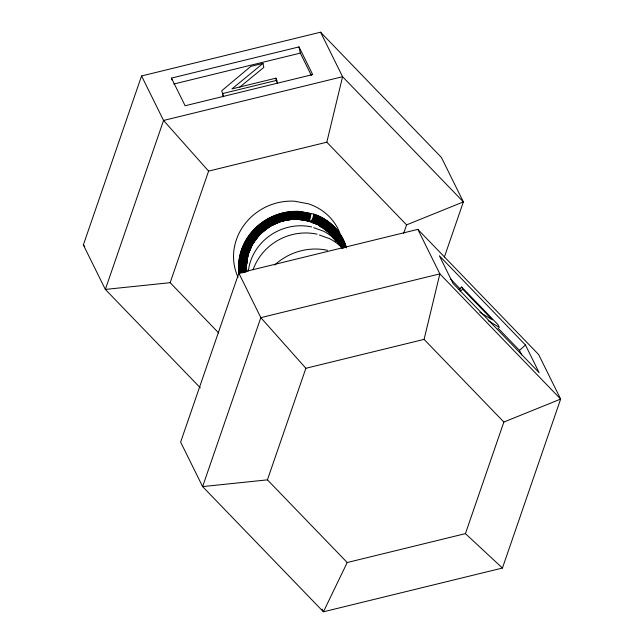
<?xml version="1.0" encoding="UTF-8"?>
<svg xmlns="http://www.w3.org/2000/svg" width="644" height="644" viewBox="0 0 644 644"><rect width="100%" height="100%" fill="white"/><g stroke="black" fill="none" stroke-linecap="round" stroke-linejoin="round"><path stroke-width="0.97" d="M247.175 262.68L247.175 260.74M246.378 266.093L248.125 254.356L251.305 247.079M403.651 233.386L406.581 224.877L326.814 142.203L342.576 76.7L320.575 32.2L141.559 75.96L83.35 244.921L105.342 289.422L200.308 387.841M322.105 609.127L323.425 611.8L347.205 562.526L465.419 533.626L503.858 422.053L424.09 339.38L439.852 273.877L417.851 229.377L238.835 273.137L180.626 442.098L202.619 486.598L323.425 611.8L502.441 568.04L560.65 399.079L538.658 354.578L417.851 229.377M246.95 260.514L247.36 258.928M249.107 252.102L251.152 247.183M218.71 332.996L170.153 282.676L208.6 171.103L326.814 142.203M347.205 562.526L267.429 479.852L305.876 368.279L424.09 339.38M444.408 256.956L463.374 201.902L441.382 157.402L320.575 32.2M251.627 246.33L252.955 243.303M254.267 241.629L255.66 239.149M253.39 242.74L259.959 234.4M459.091 289.301L461.643 287.015L498.029 324.721L499.374 327.434L488.2 320.736M460.146 291.434L462.698 289.14L461.643 287.015M521.672 354.836L519.466 350.376L525.456 345.007L439.385 255.797L453.054 283.457L539.125 372.659L525.456 345.007M239.785 87.133L263.823 67.379L262.985 63.418L231.969 88.912L275.898 78.174L277.628 83.47M268.508 227.541L261.955 232.573L266.342 228.894M272.46 225.062L274.698 223.661M271.712 225.529L279.963 221.939L275.576 223.371M406.581 224.877L463.374 201.902L342.576 76.7L163.56 120.46L105.342 289.422L170.153 282.676M503.858 422.053L560.65 399.079L439.852 273.877L260.828 317.645L202.619 486.598L267.429 479.852M286.483 219.813L282.949 220.964L292.287 219.419L290.355 219.556M171.457 78.093L299.009 46.915L312.678 74.567L185.126 105.753L171.457 78.093L171.835 79.864M173.751 84.042L300.329 53.106L311.35 75.404M262.985 63.418L250.83 66.388L221.697 90.764L223.709 96.648M223.033 93.477L276.952 80.299M295.854 219.322L304.556 220.079M310.811 213.607L299.629 211.506A55.473 51.898 -26.3 0 0 239.109 273.595A55.529 51.939 -26.3 0 1 299.637 211.457L313.531 214.066A55.529 51.939 -26.3 0 1 346.424 247.779M310.835 214.202L299.71 212.101A55.094 51.536 -26.3 0 0 239.6 273.772M310.819 214.895L299.75 212.81A54.571 51.045 -26.3 0 0 240.099 272.943M310.746 215.66L299.766 213.599A53.919 50.441 -26.3 0 0 240.816 273.016M310.633 216.481L299.742 214.428A53.178 49.741 -26.3 0 0 241.613 273.024M310.48 217.302L299.693 215.273A52.365 48.984 -26.3 0 0 242.426 272.839M310.295 218.107L299.613 216.102A51.528 48.195 -26.3 0 0 243.271 272.734M310.086 218.863L299.508 216.867A50.683 47.406 -26.3 0 0 244.084 272.581M309.853 219.532L299.38 217.559A49.87 46.65 -26.3 0 0 244.841 272.38M309.611 220.087L299.227 218.131A49.129 45.957 -26.3 0 0 245.501 272.138M309.378 220.514L299.074 218.574A48.485 45.354 -26.3 0 0 246.04 271.712M309.313 220.586L299.009 218.727A48.244 45.128 -26.3 0 0 246.233 271.607M309.257 220.723L298.993 218.791A48.163 45.056 -26.3 0 0 246.354 261.633L246.539 271.76M309.217 220.884L298.977 218.96A47.994 44.895 -26.3 0 0 246.483 271.559A48.075 44.975 -26.3 0 1 298.985 218.871M309.192 221.053L298.969 219.041A47.906 44.814 -26.3 0 0 246.563 271.551M309.184 221.198L298.969 219.21A47.769 44.678 -26.3 0 0 246.716 271.559M298.985 219.346L309.184 221.262M309.885 221.786L317.339 224.265M312.284 222.599L316.486 224.023L310.649 221.222M313.644 227.646L323.666 231.252A50.699 47.431 -26.3 0 1 341.779 248.117M319.392 235.02L329.72 238.731A53.259 49.821 -26.3 0 1 341.948 247.723M310.955 221.294L321.759 226.487L330.646 234.263L333.624 238.868M318.933 225.199L321.38 226.382L325.623 230.085M320.02 226.495L321.742 227.356M479.828 312.211L492.346 319.867L462.698 289.14M318.112 224.812L326.983 231.043M465.419 533.626L502.441 568.04M450.744 279.158L460.46 289.228M497.949 328.07L519.466 350.376M83.35 244.921L84.742 246.37M208.6 171.103L163.56 120.46L141.559 75.96M305.876 368.279L260.828 317.645L238.835 273.137M222.534 94.724L223.54 96.761M299.009 46.915L300.329 53.106M275.898 78.174L276.743 82.134M246.749 261.303L246.789 263.348M246.781 271.575A47.712 44.629 -26.3 0 1 298.977 219.282M339.799 232.903A55.529 51.939 -26.3 0 0 308.46 203.818L294.574 201.21A55.529 51.939 -26.3 0 0 238.079 277.314M313.048 216.931A53.178 49.741 -26.3 0 1 344.138 247.835M312.799 217.736A52.365 48.984 -26.3 0 1 343.413 248.173M312.501 218.525A51.528 48.195 -26.3 0 1 342.632 248.463M312.187 219.258A50.683 47.406 -26.3 0 1 341.199 246.894M311.849 219.902A49.87 46.65 -26.3 0 1 339.726 245.348M311.044 221.061A48.163 45.056 -26.3 0 1 333.842 237.99M335.91 241.363A48.163 45.056 -26.3 0 0 334.912 239.657A48.075 44.975 -26.3 0 1 335.83 241.395M313.507 214.114A55.473 51.898 -26.3 0 1 346.375 247.795M311.076 220.997A48.244 45.128 -26.3 0 1 335.983 241.331M333.769 238.038A48.075 44.975 -26.3 0 0 311.012 221.133A47.994 44.895 -26.3 0 1 333.697 238.087M246.169 271.631A48.324 45.201 -26.3 0 1 299.025 218.662M311.108 220.94A48.324 45.201 -26.3 0 1 336.055 241.307M311.519 220.441A49.129 45.957 -26.3 0 1 338.237 243.818M313.491 214.702A55.094 51.536 -26.3 0 1 345.86 247.216M313.403 215.378A54.571 51.045 -26.3 0 1 345.466 247.586M313.258 216.134A53.919 50.441 -26.3 0 1 344.645 247.054M311.205 220.852A48.485 45.354 -26.3 0 1 336.232 241.291M248.359 270.995A50.699 47.431 -26.3 0 1 311.648 226.929M253.1 269.691A53.259 49.821 -26.3 0 1 317.089 234.191M274.714 265.014A56.672 53.017 -26.3 0 1 327.546 250.331M332.932 237.499A47.712 44.629 -26.3 0 0 310.907 221.528A47.769 44.678 -26.3 0 1 332.964 237.443"/></g></svg>
